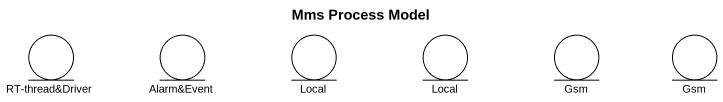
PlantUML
@startuml
title Mms Process Model
entity "RT-thread&Driver" as RT_thread_Driver
entity "Alarm&Event" as Alarm_Event
entity Local
entity "Local" as Local_2
entity Gsm
entity "Gsm" as Gsm_2
@enduml
